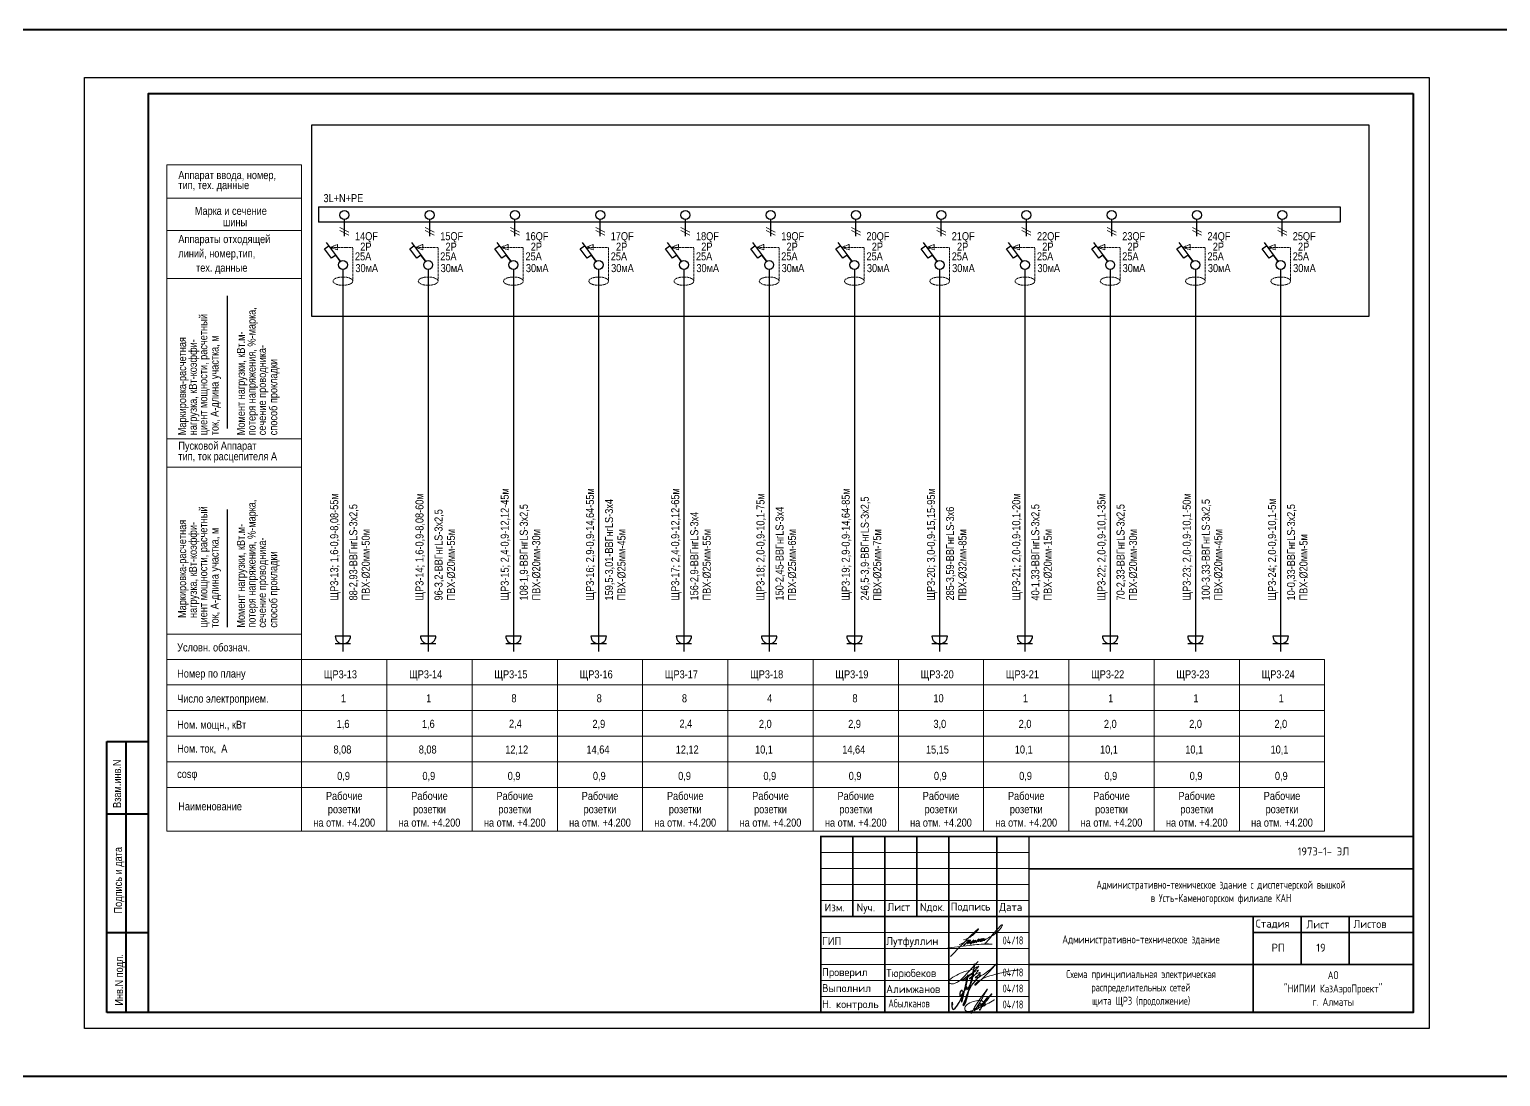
# Model space of a CAD drawing. Header units: metres. Extents: x 3659 to 143627, y -64119 to 51337.
# Drawn here: x 50438 to 96389, y -26029 to 6671 of the extents above; entities that cross this region are included whole.
import ezdxf
from ezdxf.enums import TextEntityAlignment as Align

# ---------------------------------------------------------------- set-up
doc = ezdxf.new("R2010")
doc.units = ezdxf.units.M
doc.linetypes.add('CENTER2', pattern=[2.3, 2, -0.1, 0.1, -0.1])
doc.linetypes.add('DASHED2', pattern=[9.525, 6.35, -3.175])
for name, color, linetype, lineweight in [('1_Рамка_АР', 7, 'Continuous', 13), ('G-ANNO-TTLB', 7, 'Continuous', 9), ('Рамка', 7, 'Continuous', 40), ('ЭЛ', 250, 'Continuous', 50), ('ЭЛ-сила', 5, 'Continuous', 50), ('ЭЛ.ос', 7, 'Continuous', 30)]:
    doc.layers.add(name, color=color, linetype=linetype, lineweight=lineweight)
doc.layers.add('Text standart (rus)', color=7, linetype='Continuous')
doc.styles.add('GOST Common_7', font='', dxfattribs={"width": 0.8, "height": 2.5})
doc.styles.add('ISOCPEUR', font='isocpeur.ttf', dxfattribs={"width": 0.8, "height": 2.5})
doc.styles.get("Standard").update_dxf_attribs({"font": 'ARIALN.TTF'})
doc.styles.get('GOST Common_7').set_extended_font_data('GOST Common')

# ---------------------------------------------------------------- blocks, each defined once
blk = doc.blocks.new('A$C7BC16580')
at = {"color": 5, "lineweight": 0}
for points in [[(0, 0), (5.6, 5.75, -0.02166), (7.12, 7.19, -0.19716), (7.25, 7.24, -0.469539), (7.27, 7.11, -0.091839), (5.13, 5.11, -0.05798), (3.56, 4.36, -0.624403), (3.52, 4.39, -0.153174), (3.59, 4.48, -0.064986)], [(2.27, 3.11), (4.75, 4.37, -0.154866), (4.89, 4.39, -0.292827), (4.87, 4.29), (3.51, 2.94, -0.411587), (3.45, 2.94, -0.580346), (3.47, 3.01, -0.002677), (5.09, 4.18, -0.019361), (5.26, 4.29, -0.345388), (5.26, 4.21, -0.013245), (4.4, 3.3, 0.037418), (6.13, 4.35, 0.92971), (6.09, 4.36, -0.016709), (5.13, 3.27, 0.954384), (5.15, 3.25, 0.030217), (6.48, 4.3, -0.484269), (6.5, 4.23, -0.0371), (5.84, 3.47, 0.061745), (7.39, 4.58, 0.903836), (7.35, 4.63, 0.007464), (6.6, 3.7, 0.991792), (6.66, 3.68, 0.025261), (7.84, 4.63, 0.449152), (7.84, 4.67, 0.022262), (7.2, 3.9, 0.089693), (7.28, 3.92, 0.077771), (8.3, 4.67, 1.029358), (8.27, 4.69, 0.045434), (7.66, 3.92, 0.081016), (7.81, 3.94, 0.081016)], [(8.91, 4.18), (7.73, 4.12, -0.155702), (8.15, 4.43, -0.067082), (9.12, 4.57, -0.804067), (9.18, 4.4, -0.465495)]]:
    blk.add_lwpolyline(points, format="xyb", dxfattribs=at)
for centre, radius, start, end in [((28.29, -7.88), 22.02, 133.2628, 143.8822), ((7.68, 11.25), 6.61, 300.3031, 331.5166), ((13.67, 7.72), 0.63, 112.5581, 137.3842), ((13.46, 8.26), 0.0594, 15.6123, 121.977), ((13.3, 8.22), 0.216, 326.7487, 13.7387), ((6.23, 6.85), 3.32, 298.6379, 319.7145), ((-5.12, 31.82), 30.83, 295.2738, 301.5454), ((11.27, 1.89), 3.82, 131.8116, 147.4551), ((8.74, 4.72), 0.0226, 322.9154, 145.6207), ((-4.34, 17.08), 19.08, 314.1735, 321.0714), ((14.15, -93.03), 96.39, 95.5253, 99.1597), ((10.47, -38.41), 41.7, 95.7618, 97.7216), ((9.67, -27.12), 30.39, 87.7834, 96.3959), ((12.5, 35.44), 32.23, 263.6981, 267.0619)]:
    blk.add_arc(centre, radius, start, end, dxfattribs=at)
blk = doc.blocks.new('A$C1F835CD7')
at = {"color": 5, "lineweight": 20}
blk.add_lwpolyline([(0, 0), (-7.52, -8.07, -0.067402), (-10.53, -10.53, -0.074297), (-12.82, -11.51, -0.224721), (-14.97, -11.1, -0.534013), (-14.9, -9.54, -0.102678), (-11.12, -7.01, -0.032171), (-7.1, -5.22, 0.079), (0.39, -2.29, -0.047889), (-6.05, -8.73, -0.106221), (-8.02, -9.92, -0.25377), (-8.41, -9.76, -0.003646), (-7.08, -8.71, -0.066745), (-0.45, -4.62, -0.13618), (0.16, -4.46, -0.123156), (-4.29, -8.91, -0.149109), (-4.63, -8.94, -0.113062), (0.73, -5.7, -0.915781), (1.02, -6.05, 0.012056), (-1.26, -8.43, -0.564794), (-1.57, -8.37, -0.182122), (1.33, -6.88, -0.63015), (1.2, -7.12, 0.344907), (0.74, -7.62, 0.086497), (3.36, -6.27, 0.067149), (9.92, -0.63, -0.11777), (10.09, -0.55, -0.036841), (-1.24, -12.02, -0.923458), (-1.76, -11.92, -0.097525), (4.1, -8.03, -0.018156), (12.33, -5.82, -0.050903), (21.82, -4.34, -2.128868)], format="xyb", dxfattribs=at)
blk = doc.blocks.new('A$C04171E6A')
at = {"color": 5, "lineweight": 0}
for points in [[(0, 0, -0.0428435), (2563, 3824, -1.074521), (2599, 3802, 0.001081), (590, 429, -0.6383218), (726, 627, 0.1974927), (1232, 878, 0.3067655), (1217, 1121, -0.3396131), (1303, 1500, -0.119769), (1556, 1661, -0.3900384), (1552, 1411, -0.1665937), (543, 798, -0.1710583), (469, 818, -1.587545), (497, 834, 0.1769981), (601, 656, -0.6540487), (564, 466, -0.269144), (564, 574, -0.3664107)], [(2609, 2595, -0.0002221), (1737, 1479, 0.0388019), (1532, 1125, 0.8811967), (1595, 1081, 0.0359135), (1642, 1134, 0.034344), (3251, 3056, 0.7722729), (3221, 3073, 0.0234412), (1399, 548, -1.1192277), (1353, 548, -0.1571396), (1415, 706, -1.6000235)], [(2000, 1161), (2050, 1150, 0.1199822), (2212, 1334, 0.3620661), (2145, 1729, 0.1810689), (1580, 2007, 0.100436), (636, 1957, 0.0751561), (-420, 1557, 0.173142), (-957, 886, 0.2978333), (-774, 463, 0.1873849), (-88, 380, 0.0582409), (1425, 955, 0.0257587), (3593, 2118, -0.0006612), (3671, 2163, -0.0006612)]]:
    blk.add_lwpolyline(points, format="xyb", dxfattribs=at)
blk = doc.blocks.new('Казарма_1_Рамка_АР')
for p, q in [((682893, 323993), (689393, 323993)), ((682893, 323493), (701393, 323493)), ((682893, 322993), (689393, 322993)), ((682893, 322493), (689393, 322493)), ((682893, 321993), (701393, 321993)), ((682893, 321493), (689393, 321493)), ((682893, 320993), (689393, 320993)), ((682893, 320493), (701393, 320493)), ((682893, 319993), (689393, 319993)), ((682893, 319493), (689393, 319493))]:
    blk.add_line(p, q)
at = {"const_width": 50}
for points in [[(701393, 324493), (682893, 324493), (682893, 318993)], [(683893, 321993), (683893, 324493)], [(684893, 318993), (684893, 324493)], [(685893, 321993), (685893, 324493)], [(686893, 318993), (686893, 324493)], [(688393, 318993), (688393, 324493)], [(689393, 318993), (689393, 324493)], [(689393, 323479), (701393, 323479)], [(682893, 321993), (689393, 321993)], [(689393, 321993), (701393, 321993)], [(701393, 321993), (699393, 321993), (697893, 321993), (696393, 321993), (696393, 318993)], [(697893, 321993), (697893, 320493)], [(699393, 321993), (699393, 320493)], [(696393, 321493), (701393, 321493)], [(689393, 320493), (701393, 320493)]]:
    blk.add_lwpolyline(points, dxfattribs=at)
blk.add_lwpolyline([(696393, 321493), (701393, 321493)])
at = {"color": 5, "linetype": 'ByBlock', "lineweight": 25}
blk.add_lwpolyline([(687007, 319230), (687010, 319256), (687009, 319299), (687003, 319319), (686986, 319292), (686986, 319243), (686986, 319176), (686990, 319134), (686999, 319107), (687022, 319083), (687048, 319093), (687084, 319129), (687139, 319194), (687208, 319309), (687265, 319411), (687320, 319527), (687401, 319723), (687434, 319831), (687466, 319967), (687484, 320102), (687484, 320173), (687448, 320072), (687426, 319957), (687397, 319819), (687372, 319688), (687349, 319567), (687317, 319444), (687279, 319332), (687291, 319324), (687315, 319388), (687333, 319486), (687340, 319571), (687334, 319639), (687319, 319663), (687301, 319684), (687277, 319679), (687245, 319641), (687233, 319591), (687230, 319551), (687230, 319515), (687240, 319501), (687262, 319508), (687305, 319558), (687346, 319616), (687395, 319698), (687437, 319797), (687442, 319796), (687447, 319785), (687447, 319777), (687447, 319763), (687445, 319744), (687445, 319730), (687453, 319715), (687461, 319714), (687475, 319726), (687496, 319744), (687546, 319835), (687606, 319976), (687624, 320040), (687641, 320103), (687658, 320205), (687674, 320316), (687677, 320390), (687684, 320508), (687693, 320515), (687691, 320481), (687675, 320390), (687631, 320216), (687600, 320054), (687560, 319889), (687522, 319756), (687493, 319641), (687469, 319531), (687440, 319425), (687406, 319316), (687384, 319247), (687373, 319224), (687363, 319214), (687351, 319205), (687346, 319213), (687342, 319229), (687346, 319254), (687373, 319305), (687417, 319425), (687457, 319540), (687515, 319681), (687595, 319834), (687649, 319901), (687724, 319985), (687804, 320083), (687886, 320154)], dxfattribs=at)
at = {"color": 150, "lineweight": 30, "xscale": 120, "yscale": 120, "zscale": 120}
blk.add_blockref('A$C7BC16580', (686940, 320738), dxfattribs=at)
at = {"color": 1, "lineweight": 30, "xscale": 60.00000000000001, "yscale": 60.00000000000001, "zscale": 60.00000000000001}
blk.add_blockref('A$C1F835CD7', (687803, 320582), dxfattribs=at)
at = {"color": 5, "linetype": 'ByBlock', "lineweight": 25, "xscale": 0.2, "yscale": 0.2, "zscale": 0.2}
blk.add_blockref('A$C04171E6A', (687578, 318958), dxfattribs=at)
at = {"layer": 'G-ANNO-TTLB', "style": 'GOST Common_7'}
for s, p in [('1973-1- ЭЛ', (698590, 324024)), ('РП', (697175, 321017))]:
    blk.add_text(s, height=250, dxfattribs=at).set_placement(p, align=Align.MIDDLE_CENTER)
for s, p in [('Изм.', (683009, 322149)), ('Nуч.', (684010, 322149)), ('Лист', (684967, 322162)), ('Nдок.', (685988, 322162)), ('Подпись', (686949, 322176)), ('Дата', (688464, 322162)), ('Стадия', (696477, 321645)), ('Лист', (698056, 321619)), ('Листов', (699525, 321633)), ('ГИП ', (682932, 321100)), ('Лутфуллин', (684932, 321100)), ('Проверил ', (682931, 320129)), ('Тюрюбеков', (684932, 320100)), ('Выполнил', (682931, 319629)), ('Алимжанов', (684932, 319600)), ('Н. контроль', (682931, 319129))]:
    blk.add_text(s, height=250, dxfattribs=at).set_placement(p)
at = {"layer": 'G-ANNO-TTLB', "char_height": 250, "attachment_point": 5}
for s, insert, width, style in [('Административно-техническое здание с диспетчерской вышкой\\Pв Усть-Каменогорском филиале КАН', (695393, 322743), 12000, 'GOST Common_7'), ('04/18', (688893, 321243), 1000, 'GOST Common_7'), ('{\\fISOCPEUR|b0|i0|c204|p34;Административно-техническое здание}', (692893, 321243), 7000, 'GOST Common_7'), ('04/18', (688893, 320243), 1000, 'GOST Common_7'), ('АО\\P"НИПИИ КазАэроПроект"\\Pг. Алматы  ', (698893, 319743), 5000, 'ISOCPEUR'), ('04/18', (688893, 319743), 1000, 'GOST Common_7'), ('04/18', (688893, 319243), 1000, 'GOST Common_7')]:
    blk.add_mtext(s, dxfattribs=dict(at, insert=insert, width=width, style=style))
at = {"layer": 'G-ANNO-TTLB'}
note = blk.add_mtext_dynamic_manual_height_columns('\\pi1;{\\C0;Абылканов\\P}', width=16.9, gutter_width=6.25, heights=[8.34, 0], dxfattribs=dict(at, insert=(684976, 319403), char_height=250, attachment_point=1, style='GOST Common_7'))
for column, words in zip(note.columns.linked_columns, ['\\pi21.545;{\\C0; }']):
    column.text = words
blk = doc.blocks.new('stug')
at = {"layer": 'Рамка'}
for p, q in [((18549, -29192), (18549, -20727)), ((18549, -20727), (19849, -20727)), ((19149, -29192), (19149, -20727)), ((18549, -22992), (19849, -22992)), ((18549, -26692), (19849, -26692)), ((19849, -29192), (18549, -29192))]:
    blk.add_line(p, q, dxfattribs=at)
at = {"layer": 'Рамка', "lineweight": 25}
blk.add_line((19849, -23692), (19849, -29192), dxfattribs=at)
at = {"layer": 'Text standart (rus)', "color": 7, "lineweight": 25}
for s, p in [('Взам.инв.N', (18990, -22803)), ('Подпись и дата', (19020, -26101)), ('Инв.N подл.', (19050, -28977))]:
    blk.add_text(s, height=250, rotation=90, dxfattribs=at).set_placement(p)

msp = doc.modelspace()

# ---------------------------------------------------------------- linework, layer by layer
at = {"color": 7, "linetype": 'ByBlock', "lineweight": 20, "ltscale": 0.2}
msp.add_line((54158.921, -24029.2611), (64618.1332, -24029.2611), dxfattribs=at)
at = {"color": 1, "lineweight": 40}
msp.add_lwpolyline([(3658.921, 6670.7389), (142658.921, 6670.7389), (142658.921, -26029.2611), (3658.921, -26029.2611)], close=True, dxfattribs=at)
at = {"layer": 'Text standart (rus)'}
msp.add_lwpolyline([(94158.921, 5170.7389), (94158.921, -24529.2611), (52158.921, -24529.2611), (52158.921, 5170.7389)], close=True, dxfattribs=at)
at = {"layer": 'Text standart (rus)', "linetype": 'CENTER2', "ltscale": 30}
msp.add_lwpolyline([(59261.8828, 3691.0169), (92272.2259, 3691.0169), (92272.2259, -2291.744), (59261.8828, -2291.744)], close=True, dxfattribs=at)
at = {"layer": 'Рамка'}
msp.add_lwpolyline([(93658.921, 4670.7389), (93658.921, -24029.2611), (54158.921, -24029.2611), (54158.921, 4670.7389)], close=True, dxfattribs=at)
at = {"layer": 'ЭЛ', "color": 0, "lineweight": 15}
for p, q in [((54158.921, -24029.2611), (57792.9087, -24029.2611)), ((61158.8186, -24029.2611), (64792.8063, -24029.2611))]:
    msp.add_line(p, q, dxfattribs=at)
at = {"layer": 'ЭЛ-сила', "color": 0, "lineweight": 30}
for p, q in [((60469.5581, -12272.8675), (59989.5581, -12272.8675)), ((60229.5581, -12210.5574), (60229.5581, -12752.8675)), ((63132.3393, -12272.8675), (62652.3393, -12272.8675)), ((62892.3393, -12210.5574), (62892.3393, -12752.8675)), ((65795.1204, -12272.8675), (65315.1204, -12272.8675)), ((65555.1204, -12210.5574), (65555.1204, -12752.8675)), ((68457.9016, -12272.8675), (67977.9016, -12272.8675)), ((68217.9016, -12210.5574), (68217.9016, -12752.8675)), ((71120.6827, -12272.8675), (70640.6827, -12272.8675)), ((70880.6827, -12210.5574), (70880.6827, -12752.8675)), ((73783.4639, -12272.8675), (73303.4639, -12272.8675)), ((73543.4639, -12210.5574), (73543.4639, -12752.8675)), ((76446.245, -12275.7347), (75966.245, -12275.7347)), ((76206.245, -12213.4246), (76206.245, -12755.7347)), ((79109.0262, -12275.7347), (78629.0262, -12275.7347)), ((78869.0262, -12213.4246), (78869.0262, -12755.7347)), ((81771.8073, -12272.8675), (81291.8073, -12272.8675)), ((81531.8073, -12210.5574), (81531.8073, -12752.8675)), ((84434.5885, -12272.8675), (83954.5885, -12272.8675)), ((84194.5885, -12210.5574), (84194.5885, -12752.8675)), ((87097.3697, -12272.8675), (86617.3697, -12272.8675)), ((86857.3697, -12210.5574), (86857.3697, -12752.8675)), ((89760.1508, -12272.8675), (89280.1508, -12272.8675)), ((89520.1508, -12210.5574), (89520.1508, -12752.8675)), ((60469.5581, -12512.8675), (59989.5581, -12512.8675)), ((63132.3393, -12512.8675), (62652.3393, -12512.8675)), ((65795.1204, -12512.8675), (65315.1204, -12512.8675)), ((68457.9016, -12512.8675), (67977.9016, -12512.8675)), ((71120.6827, -12512.8675), (70640.6827, -12512.8675)), ((73783.4639, -12512.8675), (73303.4639, -12512.8675)), ((76446.245, -12515.7347), (75966.245, -12515.7347)), ((79109.0262, -12515.7347), (78629.0262, -12515.7347)), ((81771.8073, -12512.8675), (81291.8073, -12512.8675)), ((84434.5885, -12512.8675), (83954.5885, -12512.8675)), ((87097.3697, -12512.8675), (86617.3697, -12512.8675)), ((89760.1508, -12512.8675), (89280.1508, -12512.8675))]:
    msp.add_line(p, q, dxfattribs=at)
for centre in [(60229.5581, -12272.8675), (62892.3393, -12272.8675), (65555.1204, -12272.8675), (68217.9016, -12272.8675), (70880.6827, -12272.8675), (73543.4639, -12272.8675), (76206.245, -12275.7347), (78869.0262, -12275.7347), (81531.8073, -12272.8675), (84194.5885, -12272.8675), (86857.3697, -12272.8675), (89520.1508, -12272.8675)]:
    msp.add_arc(centre, 240, 180, 0, dxfattribs=at)
at = {"layer": 'ЭЛ.ос', "color": 7, "lineweight": 15}
for p, q in [((54730.5368, 2438.5418), (54730.5368, -18365.9521)), ((54730.5368, 2438.5418), (58939.5963, 2438.5418)), ((58939.5963, 2438.5418), (58939.5963, -18365.9521)), ((54730.5368, 1397.4657), (58939.5963, 1397.4657)), ((58939.5963, 392.9782), (54730.5368, 392.9782)), ((54730.5368, -1111.6104), (58939.5963, -1111.6104)), ((54730.5368, -6109.0518), (58939.5963, -6109.0518)), ((58939.5963, -6997.6458), (54730.5368, -6997.6458)), ((54730.5368, -12218.2648), (58939.5963, -12218.2648)), ((90892.9702, -13001.0663), (54730.5368, -13001.0663)), ((61602.3775, -13001.0663), (61602.3775, -18365.9521)), ((64265.1586, -13001.0663), (64265.1586, -18365.9521)), ((66927.9398, -13001.0663), (66927.9398, -18365.9521)), ((69590.7209, -13001.0663), (69590.7209, -18365.9521)), ((72253.5021, -13001.0663), (72253.5021, -18365.9521)), ((74916.2833, -13001.0663), (74916.2833, -18365.9521)), ((77579.0644, -13001.0663), (77579.0644, -18365.9521)), ((80241.8456, -13001.0663), (80241.8456, -18365.9521)), ((82904.6267, -13001.0663), (82904.6267, -18365.9521)), ((85567.4079, -13001.0663), (85567.4079, -18365.9521)), ((88230.189, -13001.0663), (88230.189, -18365.9521)), ((90892.9702, -13001.0663), (90892.9702, -18365.9521)), ((90892.9702, -13801.0663), (54730.5368, -13801.0663)), ((90892.9702, -14601.0663), (54730.5368, -14601.0663)), ((90892.9702, -15401.0663), (54730.5368, -15401.0663)), ((90892.9702, -16201.0663), (54730.5368, -16201.0663)), ((90892.9702, -17001.0663), (54730.5368, -17001.0663)), ((90892.9702, -18365.9521), (54730.5368, -18365.9521))]:
    msp.add_line(p, q, dxfattribs=at)
at = {"layer": 'ЭЛ.ос', "color": 7, "lineweight": 15, "ltscale": 0.5}
for p, q in [((60137.4655, 482.125), (60418.0989, 336.2756)), ((62800.2467, 482.125), (63080.88, 336.2756)), ((65463.0278, 482.125), (65743.6612, 336.2756)), ((68125.809, 482.125), (68406.4423, 336.2756)), ((70788.5901, 482.125), (71069.2235, 336.2756)), ((73451.3713, 482.125), (73732.0046, 336.2756)), ((76114.1524, 482.125), (76394.7858, 336.2756)), ((78776.9336, 482.125), (79057.567, 336.2756)), ((81439.7148, 482.125), (81720.3481, 336.2756)), ((84102.4959, 482.125), (84383.1293, 336.2756)), ((86765.2771, 482.125), (87045.9104, 336.2756)), ((89428.0582, 482.125), (89708.6916, 336.2756)), ((60137.4655, 395.7605), (60418.0989, 249.9111)), ((62800.2467, 395.7605), (63080.88, 249.9111)), ((65463.0278, 395.7605), (65743.6612, 249.9111)), ((68125.809, 395.7605), (68406.4423, 249.9111)), ((70788.5901, 395.7605), (71069.2235, 249.9111)), ((73451.3713, 395.7605), (73732.0046, 249.9111)), ((76114.1524, 395.7605), (76394.7858, 249.9111)), ((78776.9336, 395.7605), (79057.567, 249.9111)), ((81439.7148, 395.7605), (81720.3481, 249.9111)), ((84102.4959, 395.7605), (84383.1293, 249.9111)), ((86765.2771, 395.7605), (87045.9104, 249.9111)), ((89428.0582, 395.7605), (89708.6916, 249.9111)), ((60003.4341, -377.4925), (59871.365, -474.9335)), ((62666.2152, -377.4925), (62534.1461, -474.9335)), ((65328.9964, -377.4925), (65196.9273, -474.9335)), ((67991.7775, -377.4925), (67859.7084, -474.9335)), ((70654.5587, -377.4925), (70522.4896, -474.9335)), ((73317.3398, -377.4925), (73185.2707, -474.9335)), ((75980.121, -377.4925), (75848.0519, -474.9335)), ((78642.9022, -377.4925), (78510.8331, -474.9335)), ((81305.6833, -377.4925), (81173.6142, -474.9335)), ((83968.4645, -377.4925), (83836.3954, -474.9335)), ((86631.2456, -377.4925), (86499.1765, -474.9335)), ((89294.0268, -377.4925), (89161.9577, -474.9335))]:
    msp.add_line(p, q, dxfattribs=at)
at = {"layer": 'ЭЛ.ос', "color": 7}
for p, q in [((56615.2502, -1649.5641), (56615.2502, -5793.289)), ((56615.2502, -8318.4434), (56615.2502, -11999.4422))]:
    msp.add_line(p, q, dxfattribs=at)
at = {"layer": 'ЭЛ.ос', "color": 7, "ltscale": 0.5}
for points in [[(59465.0232, 1131.0585), (59465.0232, 651.5235)], [(59465.0232, 1131.0585), (91379.3516, 1131.0585), (91379.3516, 651.5235), (59465.0232, 651.5235)]]:
    msp.add_lwpolyline(points, dxfattribs=at)
at = {"layer": 'ЭЛ.ос', "color": 7, "ltscale": 10}
for points in [[(60277.7822, 216.2047), (60277.7822, 734.1507)], [(62940.5633, 216.2047), (62940.5633, 734.1507)], [(65603.3445, 216.2047), (65603.3445, 734.1507)], [(68266.1257, 216.2047), (68266.1257, 734.1507)], [(70928.9068, 216.2047), (70928.9068, 734.1507)], [(73591.688, 216.2047), (73591.688, 734.1507)], [(76254.4691, 216.2047), (76254.4691, 734.1507)], [(78917.2503, 216.2047), (78917.2503, 734.1507)], [(81580.0314, 216.2047), (81580.0314, 734.1507)], [(84242.8126, 216.2047), (84242.8126, 734.1507)], [(86905.5937, 216.2047), (86905.5937, 734.1507)], [(89568.3749, 216.2047), (89568.3749, 734.1507)], [(59711.025, 17.2021), (60146.165, -570.1512)], [(62373.8061, 17.2021), (62808.9462, -570.1512)], [(65036.5873, 17.2021), (65471.7273, -570.1512)], [(67699.3684, 17.2021), (68134.5085, -570.1512)], [(70362.1496, 17.2021), (70797.2896, -570.1512)], [(73024.9307, 17.2021), (73460.0708, -570.1512)], [(75687.7119, 17.2021), (76122.852, -570.1512)], [(78350.4931, 17.2021), (78785.6331, -570.1512)], [(81013.2742, 17.2021), (81448.4143, -570.1512)], [(83676.0554, 17.2021), (84111.1954, -570.1512)], [(86338.8365, 17.2021), (86773.9766, -570.1512)], [(89001.6177, 17.2021), (89436.7577, -570.1512)], [(60146.165, -570.1512), (60003.814, -377.2122), (59871.365, -474.9335), (59652.9578, -180.1269), (59784.8345, -82.4262)], [(62808.9462, -570.1512), (62666.5952, -377.2122), (62534.1461, -474.9335), (62315.7389, -180.1269), (62447.6156, -82.4262)], [(65471.7273, -570.1512), (65329.3763, -377.2122), (65196.9273, -474.9335), (64978.5201, -180.1269), (65110.3968, -82.4262)], [(68134.5085, -570.1512), (67992.1575, -377.2122), (67859.7084, -474.9335), (67641.3012, -180.1269), (67773.1779, -82.4262)], [(70797.2896, -570.1512), (70654.9387, -377.2122), (70522.4896, -474.9335), (70304.0824, -180.1269), (70435.9591, -82.4262)], [(73460.0708, -570.1512), (73317.7198, -377.2122), (73185.2707, -474.9335), (72966.8636, -180.1269), (73098.7402, -82.4262)], [(76122.852, -570.1512), (75980.501, -377.2122), (75848.0519, -474.9335), (75629.6447, -180.1269), (75761.5214, -82.4262)], [(78785.6331, -570.1512), (78643.2821, -377.2122), (78510.8331, -474.9335), (78292.4259, -180.1269), (78424.3026, -82.4262)], [(81448.4143, -570.1512), (81306.0633, -377.2122), (81173.6142, -474.9335), (80955.207, -180.1269), (81087.0837, -82.4262)], [(84111.1954, -570.1512), (83968.8444, -377.2122), (83836.3954, -474.9335), (83617.9882, -180.1269), (83749.8649, -82.4262)], [(86773.9766, -570.1512), (86631.6256, -377.2122), (86499.1765, -474.9335), (86280.7693, -180.1269), (86412.646, -82.4262)], [(89436.7577, -570.1512), (89294.4067, -377.2122), (89161.9577, -474.9335), (88943.5505, -180.1269), (89075.4272, -82.4262)], [(60229.5581, -822.8051), (60229.5581, -12213.4246)], [(62892.3393, -822.8051), (62892.3393, -12213.4246)], [(65555.1204, -822.8051), (65555.1204, -12213.4246)], [(68217.9016, -822.8051), (68217.9016, -12213.4246)], [(70880.6827, -822.8051), (70880.6827, -12213.4246)], [(73543.4639, -822.8051), (73543.4639, -12213.4246)], [(76206.245, -822.8051), (76206.245, -12213.4246)], [(78869.0262, -822.8051), (78869.0262, -12213.4246)], [(81531.8073, -822.8051), (81531.8073, -12213.4246)], [(84194.5885, -822.8051), (84194.5885, -12213.4246)], [(86857.3697, -822.8051), (86857.3697, -12213.4246)], [(89520.1508, -822.8051), (89520.1508, -12213.4246)]]:
    msp.add_lwpolyline(points, dxfattribs=at)
at = {"layer": 'ЭЛ.ос', "linetype": 'DASHED2', "lineweight": 13, "ltscale": 5}
for points in [[(60537.5279, -1189.825), (60537.5279, -138.3256), (59826.2475, -138.3256), (60063.0124, -43.6761), (60063.0124, -209.9939), (59826.2475, -138.3256)], [(63200.3091, -1189.825), (63200.3091, -138.3256), (62489.0286, -138.3256), (62725.7935, -43.6761), (62725.7935, -209.9939), (62489.0286, -138.3256)], [(65863.0903, -1189.825), (65863.0903, -138.3256), (65151.8098, -138.3256), (65388.5747, -43.6761), (65388.5747, -209.9939), (65151.8098, -138.3256)], [(68525.8714, -1189.825), (68525.8714, -138.3256), (67814.591, -138.3256), (68051.3558, -43.6761), (68051.3558, -209.9939), (67814.591, -138.3256)], [(71188.6526, -1189.825), (71188.6526, -138.3256), (70477.3721, -138.3256), (70714.137, -43.6761), (70714.137, -209.9939), (70477.3721, -138.3256)], [(73851.4337, -1189.825), (73851.4337, -138.3256), (73140.1533, -138.3256), (73376.9181, -43.6761), (73376.9181, -209.9939), (73140.1533, -138.3256)], [(76514.2149, -1189.825), (76514.2149, -138.3256), (75802.9344, -138.3256), (76039.6993, -43.6761), (76039.6993, -209.9939), (75802.9344, -138.3256)], [(79176.996, -1189.825), (79176.996, -138.3256), (78465.7156, -138.3256), (78702.4804, -43.6761), (78702.4804, -209.9939), (78465.7156, -138.3256)], [(81839.7772, -1189.825), (81839.7772, -138.3256), (81128.4967, -138.3256), (81365.2616, -43.6761), (81365.2616, -209.9939), (81128.4967, -138.3256)], [(84502.5583, -1189.825), (84502.5583, -138.3256), (83791.2779, -138.3256), (84028.0428, -43.6761), (84028.0428, -209.9939), (83791.2779, -138.3256)], [(87165.3395, -1189.825), (87165.3395, -138.3256), (86454.059, -138.3256), (86690.8239, -43.6761), (86690.8239, -209.9939), (86454.059, -138.3256)], [(89828.1207, -1189.825), (89828.1207, -138.3256), (89116.8402, -138.3256), (89353.6051, -43.6761), (89353.6051, -209.9939), (89116.8402, -138.3256)]]:
    msp.add_lwpolyline(points, dxfattribs=at)
at = {"layer": 'ЭЛ.ос', "color": 7, "ltscale": 0.5}
for centre in [(60277.7822, 874.2403), (62940.5633, 874.2403), (65603.3445, 874.2403), (68266.1257, 874.2403), (70928.9068, 874.2403), (73591.688, 874.2403), (76254.4691, 874.2403), (78917.2503, 874.2403), (81580.0314, 874.2403), (84242.8126, 874.2403), (86905.5937, 874.2403), (89568.3749, 874.2403), (60229.5581, -682.7154), (62892.3393, -682.7154), (65555.1204, -682.7154), (68217.9016, -682.7154), (70880.6827, -682.7154), (73543.4639, -682.7154), (76206.245, -682.7154), (78869.0262, -682.7154), (81531.8073, -682.7154), (84194.5885, -682.7154), (86857.3697, -682.7154), (89520.1508, -682.7154)]:
    msp.add_circle(centre, 140.0896, dxfattribs=at)
at = {"layer": 'ЭЛ.ос', "linetype": 'DASHED2', "lineweight": 13, "ltscale": 5, "extrusion": (0, 0, -1)}
for centre in [(60229.5581, -1189.825), (62892.3393, -1189.825), (65555.1204, -1189.825), (68217.9016, -1189.825), (70880.6827, -1189.825), (73543.4639, -1189.825), (76206.245, -1189.825), (78869.0262, -1189.825), (81531.8073, -1189.825), (84194.5885, -1189.825), (86857.3697, -1189.825), (89520.1508, -1189.825)]:
    msp.add_ellipse(centre, major_axis=(307.9698, 0), ratio=0.4195688025, dxfattribs=at)

# ---------------------------------------------------------------- block references
at = {"layer": '1_Рамка_АР'}
msp.add_blockref('Казарма_1_Рамка_АР', (-607734.2129, -343022.055), dxfattribs=at)
at = {"layer": 'Text standart (rus)'}
msp.add_blockref('stug', (34310.1426, 5163.0794), dxfattribs=at)

# ---------------------------------------------------------------- texts
at = {"layer": 'G-ANNO-TTLB', "style": 'GOST Common_7'}
msp.add_text('19', height=250, dxfattribs=at).set_placement((90630.3425, -22130.1088))
at = {"layer": 'G-ANNO-TTLB', "insert": (85158.921, -23279.2611), "char_height": 250, "width": 7000, "attachment_point": 5, "style": 'GOST Common_7'}
msp.add_mtext('Схема принципиальная электрическая распределительных сетей \\Pщита ЩР3 (продолжение)', dxfattribs=at)
at = {"layer": 'Text standart (rus)', "lineweight": 15}
for s, p in [('Аппарат ввода, номер,', (55088.9555, 1997.5131)), ('тип, тех. данные', (55088.9555, 1683.3997)), ('Марка и сечение', (55604.0556, 880.2228)), ('Аппараты отходящей', (55088.9555, -2.1512)), ('линий, номер,тип, ', (55088.9555, -450.094)), ('тех. данные', (55641.512, -895.4778)), ('Пусковой Аппарат', (55088.9555, -6453.2252)), ('тип, ток расцепителя А', (55088.9555, -6784.4806))]:
    msp.add_text(s, height=250, dxfattribs=at).set_placement(p)
at = {"layer": 'Text standart (rus)'}
for s, p in [('3L+N+PE', (59622.3475, 1277.333)), ('шины', (56481.8254, 526.7074)), ('14QF', (60606.353, 89.5325)), ('2Р', (60771.4856, -239.0549)), ('15QF', (63269.1341, 89.5325)), ('2Р', (63434.2668, -239.0549)), ('16QF', (65931.9153, 89.5325)), ('2Р', (66097.0479, -239.0549)), ('17QF', (68594.6965, 89.5325)), ('2Р', (68759.8291, -239.0549)), ('18QF', (71257.4776, 89.5325)), ('2Р', (71422.6102, -239.0549)), ('19QF', (73920.2588, 89.5325)), ('2Р', (74085.3914, -239.0549)), ('20QF', (76583.0399, 89.5325)), ('2Р', (76748.1726, -239.0549)), ('21QF', (79245.8211, 89.5325)), ('2Р', (79410.9537, -239.0549)), ('22QF', (81908.6022, 89.5325)), ('2Р', (82073.7349, -239.0549)), ('23QF', (84571.3834, 89.5325)), ('2Р', (84736.516, -239.0549)), ('24QF', (87234.1645, 89.5325)), ('2Р', (87399.2972, -239.0549)), ('25QF', (89896.9457, 89.5325)), ('2Р', (90062.0783, -239.0549)), ('25A', (60606.2149, -540.6354)), ('25A', (63268.9961, -540.6354)), ('25A', (65931.7773, -540.6354)), ('25A', (68594.5584, -540.6354)), ('25A', (71257.3396, -540.6354)), ('25A', (73920.1207, -540.6354)), ('25A', (76582.9019, -540.6354)), ('25A', (79245.683, -540.6354)), ('25A', (81908.4642, -540.6354)), ('25A', (84571.2453, -540.6354)), ('25A', (87234.0265, -540.6354)), ('25A', (89896.8077, -540.6354)), ('30мA', (60619.8817, -906.8639)), ('30мA', (63282.6629, -906.8639)), ('30мA', (65945.444, -906.8639)), ('30мA', (68608.2252, -906.8639)), ('30мA', (71271.0063, -906.8639)), ('30мA', (73933.7875, -906.8639)), ('30мA', (76596.5686, -906.8639)), ('30мA', (79259.3498, -906.8639)), ('30мA', (81922.1309, -906.8639)), ('30мA', (84584.9121, -906.8639)), ('30мA', (87247.6933, -906.8639)), ('30мA', (89910.4744, -906.8639)), ('Условн. обознач.', (55052.447, -12752.9703)), ('Номер по плану', (55052.447, -13567.6749)), ('Число электроприем.', (55052.447, -14350.8797)), ('1', (60167.3913, -14340.6646)), ('1', (62830.1725, -14340.6646)), ('1', (81469.6406, -14340.6646)), ('1', (84132.4217, -14340.6646)), ('1', (86795.2029, -14340.6646)), ('1', (89457.984, -14340.6646)), ('Ном. мощн., кВт', (55052.447, -15165.4976)), ('1,6', (60035.2865, -15140.6646)), ('1,6', (62698.0676, -15140.6646)), ('2,0', (81337.5357, -15140.6646)), ('2,0', (84000.3169, -15140.6646)), ('2,0', (86663.098, -15140.6646)), ('2,0', (89325.8792, -15140.6646)), ('Ном. ток,  А', (55052.447, -15912.3636)), ('8,08', (59935.9701, -15940.6646)), ('8,08', (62598.7512, -15940.6646)), ('10,1', (81216.604, -15940.6646)), ('10,1', (83879.3851, -15940.6646)), ('10,1', (86542.1663, -15940.6646)), ('10,1', (89204.9474, -15940.6646)), ('cosφ', (55052.447, -16703.6898)), ('0,9', (60050.8277, -16765.4976)), ('0,9', (62713.6089, -16765.4976)), ('0,9', (65376.39, -16765.4976)), ('0,9', (68039.1712, -16765.4976)), ('0,9', (70701.9523, -16765.4976)), ('0,9', (73364.7335, -16765.4976)), ('0,9', (76027.5146, -16765.4976)), ('0,9', (78690.2958, -16765.4976)), ('0,9', (81353.077, -16765.4976)), ('0,9', (84015.8581, -16765.4976)), ('0,9', (86678.6393, -16765.4976)), ('0,9', (89341.4204, -16765.4976)), ('Наименование', (55087.0859, -17714.9537))]:
    msp.add_text(s, height=250, dxfattribs=at).set_placement(p)
for s, p in [('циент мощности, расчетный', (55992.7598, -6002.6377)), ('потеря напряжения, %%%-марка,', (57500.9535, -6002.6377)), ('Маркировка-расчетная', (55332.6762, -6002.6377)), ('нагрузка, кВт-коэффи-', (55667.0865, -6002.6377)), ('ток, А-длина участка, м', (56345.4462, -6002.6377)), ('Момент нагрузки, кВт.м-', (57166.5433, -6002.6377)), ('сечение проводника-', (57826.6269, -6002.6377)), ('способ прокладки', (58179.3133, -6002.6377)), ('ЩР3-15; 2,4-0,9-12,12-45м', (65408.8286, -11162.325)), ('ЩР3-16; 2,9-0,9-14,64-55м', (68071.6097, -11162.325)), ('ЩР3-17; 2,4-0,9-12,12-65м', (70734.3909, -11162.325)), ('ЩР3-19; 2,9-0,9-14,64-85м', (76059.9532, -11165.1922)), ('ЩР3-20; 3,0-0,9-15,15-95м', (78722.7343, -11165.1922)), ('циент мощности, расчетный', (55992.7598, -12010.8022)), ('потеря напряжения, %%%-марка,', (57500.9535, -12010.8022)), ('ЩР3-13; 1,6-0,9-8,08-55м', (60083.2663, -11162.325)), ('88-2,93-ВВГнгLS-3х2,5', (60677.8294, -11162.325)), ('ЩР3-14; 1,6-0,9-8,08-60м', (62746.0474, -11162.325)), ('108-1,9-ВВГнгLS-3х2,5', (66003.3917, -11162.325)), ('159,5-3,01-ВВГнгLS-3х4', (68666.1729, -11162.325)), ('ЩР3-18; 2,0-0,9-10,1-75м', (73397.172, -11162.325)), ('150-2,45-ВВГнгLS-3х4', (73991.7352, -11162.325)), ('246,5-3,9-ВВГнгLS-3х2,5', (76654.5163, -11165.1922)), ('285-3,59-ВВГнгLS-3х6', (79317.2975, -11165.1922)), ('ЩР3-21; 2,0-0,9-10,1-20м', (81385.5155, -11162.325)), ('40-1,33-ВВГнгLS-3х2,5', (81980.0787, -11162.325)), ('ЩР3-22; 2,0-0,9-10,1-35м', (84048.2967, -11162.325)), ('70-2,33-ВВГнгLS-3х2,5', (84642.8598, -11162.325)), ('ЩР3-23; 2,0-0,9-10,1-50м', (86711.0778, -11162.325)), ('100-3,33-ВВГнгLS-3х2,5', (87305.641, -11162.325)), ('ЩР3-24; 2,0-0,9-10,1-5м', (89373.859, -11162.325)), ('10-0,33-ВВГнгLS-3х2,5', (89968.4221, -11162.325)), ('Маркировка-расчетная', (55332.6762, -11707.9807)), ('нагрузка, кВт-коэффи-', (55667.0865, -11707.9807)), ('96-3,2-ВВГнгLS-3х2,5', (63340.6106, -11162.325)), ('156-2,9-ВВГнгLS-3х4', (71328.954, -11162.325)), ('ток, А-длина участка, м', (56345.4462, -12010.8022)), ('Момент нагрузки, кВт.м-', (57166.5433, -12010.8022)), ('ПВХ-Ø20мм-50м', (61066.992, -11162.325)), ('ПВХ-Ø20мм-55м', (63729.7731, -11162.325)), ('ПВХ-Ø20мм-30м', (66392.5543, -11162.325)), ('ПВХ-Ø25мм-45м', (69055.3354, -11162.325)), ('ПВХ-Ø25мм-55м', (71718.1166, -11162.325)), ('ПВХ-Ø25мм-65м', (74380.8977, -11162.325)), ('ПВХ-Ø25мм-75м', (77043.6789, -11165.1922)), ('ПВХ-Ø32мм-85м', (79706.4601, -11165.1922)), ('ПВХ-Ø20мм-15м', (82369.2412, -11162.325)), ('ПВХ-Ø20мм-30м', (85032.0224, -11162.325)), ('ПВХ-Ø20мм-45м', (87694.8035, -11162.325)), ('ПВХ-Ø20мм-5м', (90357.5847, -11162.325)), ('сечение проводника-', (57826.6269, -12010.8022)), ('способ прокладки', (58179.3133, -12010.8022))]:
    msp.add_text(s, height=250, rotation=90, dxfattribs=at).set_placement(p)
at = {"layer": 'Text standart (rus)', "linetype": 'ByBlock', "lineweight": 0, "ltscale": 100}
for s, p in [('ЩР3-13', (59635.4448, -13592.5178)), ('ЩР3-14', (62298.2259, -13592.5178)), ('ЩР3-15', (64961.0071, -13592.5178)), ('ЩР3-16', (67623.7882, -13592.5178)), ('ЩР3-17', (70286.5694, -13592.5178)), ('ЩР3-18', (72949.3506, -13592.5178)), ('ЩР3-19', (75612.1317, -13592.5178)), ('ЩР3-20', (78274.9129, -13592.5178)), ('ЩР3-21', (80937.694, -13592.5178)), ('ЩР3-22', (83600.4752, -13592.5178)), ('ЩР3-23', (86263.2563, -13592.5178)), ('ЩР3-24', (88926.0375, -13592.5178))]:
    msp.add_text(s, height=250, dxfattribs=at).set_placement(p)
at = {"layer": 'Text standart (rus)', "color": 2}
for s, p in [('8', (65492.9536, -14340.6646)), ('8', (68155.7348, -14340.6646)), ('8', (70818.5159, -14340.6646)), ('4', (73481.2971, -14340.6646)), ('8', (76144.0783, -14340.6646)), ('10', (78674.3661, -14340.6646)), ('2,4', (65417.5632, -15133.5782)), ('2,9', (68023.6299, -15140.6646)), ('2,4', (70743.1255, -15133.5782)), ('2,0', (73224.1848, -15140.6646)), ('2,9', (76011.9734, -15140.6646)), ('3,0', (78674.7545, -15140.6646)), ('12,12', (65299.8143, -15940.6646)), ('14,64', (67838.1199, -15940.6646)), ('12,12', (70625.3766, -15940.6646)), ('10,1', (73103.2531, -15940.6646)), ('14,64', (75826.4633, -15940.6646)), ('15,15', (78440.8301, -15940.6646))]:
    msp.add_text(s, height=250, dxfattribs=at).set_placement(p)
at = {"layer": 'Text standart (rus)', "char_height": 250, "width": 2662.781155, "attachment_point": 5}
for insert in [(60270.9869, -17683.5092), (62933.7681, -17683.5092), (65596.5492, -17683.5092), (68259.3304, -17683.5092), (70922.1115, -17683.5092), (73584.8927, -17683.5092), (76247.6738, -17683.5092), (78910.455, -17683.5092), (81573.2361, -17683.5092), (84236.0173, -17683.5092), (86898.7985, -17683.5092), (89561.5796, -17683.5092)]:
    msp.add_mtext('Рабочие\\Pрозетки\\P{\\C7;на отм. +4.200}', dxfattribs=dict(at, insert=insert))

doc.saveas('drawing.dxf')
